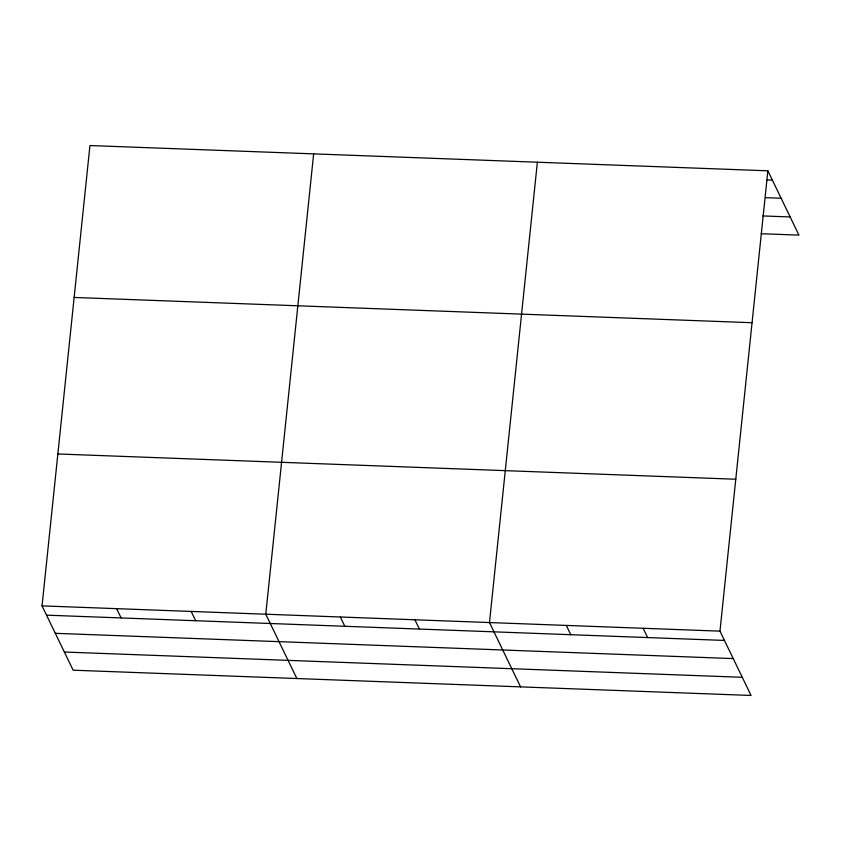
<?xml version="1.0" encoding="UTF-8"?>
<svg xmlns="http://www.w3.org/2000/svg" width="841" height="841" viewBox="0 0 841 841"><rect width="100%" height="100%" fill="white"/><g stroke="black" fill="none" stroke-linecap="round" stroke-linejoin="round"><path stroke-width="1.26" d="M767.865 170.807L719.97 631.149L751.055 695.465L73.135 670.193L42.05 605.877L89.945 145.535L767.865 170.807L798.95 235.123L761.189 233.714M313.651 153.871L265.767 614.224L296.852 678.529M537.367 162.218L489.473 622.561L520.568 686.876M767.139 179.89L772.343 180.079M765.499 197.667L781.121 198.245M762.819 215.937L790.172 216.957M74.134 297.451L752.054 322.723M57.85 453.972L735.77 479.233M42.05 605.877L719.97 631.149M46.539 615.16L724.458 640.432M55.317 633.315L733.236 658.587M64.358 652.027L742.277 677.299M643.144 628.29L647.623 637.562M566.308 625.42L570.797 634.703M414.907 619.775L419.386 629.057M340.332 617L344.821 626.272M191.191 611.439L195.68 620.721M116.626 608.663L121.104 617.935"/></g></svg>
